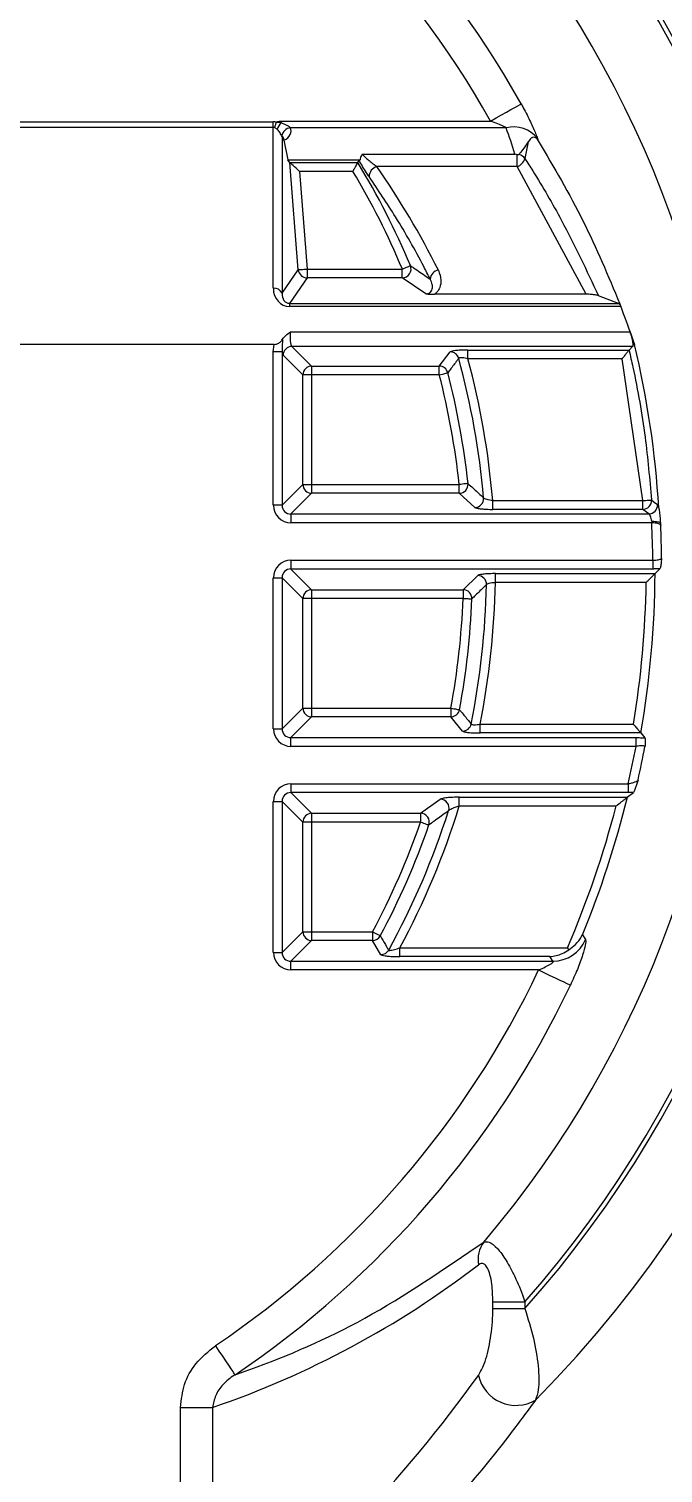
# Model space of a CAD drawing. Extents: x 7 to 135, y 3 to 97.
# Drawn here: x 129.419 to 130.494, y 39.976 to 42.424 of the extents above; entities that cross this region are included whole.
import ezdxf

# ---------------------------------------------------------------- set-up
doc = ezdxf.new("R2010")
doc.units = 0
doc.header["$MEASUREMENT"] = 0
doc.layers.add('OBJECT', color=7, linetype='CONTINUOUS')

msp = doc.modelspace()

# ---------------------------------------------------------------- linework, layer by layer
at = {"layer": 'OBJECT'}
for p, q in [((129.8333, 42.2565), (127.8466, 42.2565)), ((127.847, 42.2661), (129.8333, 42.2661)), ((129.8333, 42.2565), (129.8333, 42.2661)), ((129.8333, 41.984), (129.8333, 42.2565)), ((129.8396, 42.2536), (129.8358, 42.256)), ((129.8383, 42.2655), (129.8459, 42.2649)), ((129.8459, 42.2675), (129.8459, 42.2649)), ((129.8459, 42.2675), (130.2015, 42.2675)), ((130.228, 42.2562), (129.8621, 42.2562)), ((129.8482, 42.2406), (129.8482, 41.9755)), ((129.8514, 42.235), (129.8577, 42.2016)), ((130.2654, 42.2322), (130.2599, 42.2038)), ((130.2811, 42.2378), (130.2825, 42.2339)), ((129.8577, 42.2016), (129.9805, 42.2016)), ((129.8613, 42.1971), (129.8579, 42.2011)), ((129.9794, 42.2011), (129.8579, 42.2011)), ((129.9787, 42.2007), (129.9794, 42.2011)), ((129.9805, 42.2016), (129.9794, 42.2011)), ((129.984, 42.2113), (130.2429, 42.2113)), ((130.2465, 42.1903), (130.2465, 42.2102)), ((129.8757, 42.0154), (129.8613, 42.1971)), ((129.8614, 42.197), (129.9767, 42.197)), ((129.9683, 42.1821), (129.8775, 42.1821)), ((129.8775, 42.1821), (129.8906, 42.0166)), ((129.9767, 42.197), (129.9787, 42.2007)), ((130.2465, 42.1903), (130.0087, 42.1903)), ((130.3639, 41.9739), (130.2465, 42.1903)), ((129.8482, 41.9755), (129.8757, 42.0154)), ((129.8906, 42.0166), (129.8906, 42.0017)), ((129.8906, 42.0166), (130.052, 42.0166)), ((130.052, 42.0017), (130.052, 42.0166)), ((129.8906, 42.0017), (129.8609, 41.9585)), ((130.052, 42.0017), (129.8906, 42.0017)), ((130.0921, 41.9746), (130.052, 42.0017)), ((129.8609, 41.9585), (130.4187, 41.9585)), ((129.8609, 41.9585), (129.8609, 41.9533)), ((130.3639, 41.9739), (130.1066, 41.9739)), ((130.4187, 41.9585), (130.3844, 41.9715)), ((130.4205, 41.9578), (130.4223, 41.9533)), ((130.4223, 41.9533), (129.8609, 41.9533)), ((129.8625, 41.91), (130.4379, 41.91)), ((130.4379, 41.91), (130.4458, 41.8889)), ((129.8347, 41.8889), (127.8549, 41.8889)), ((129.8333, 41.8763), (129.8347, 41.8889)), ((130.4424, 41.8855), (129.8649, 41.8855)), ((129.8649, 41.8855), (129.8982, 41.8522)), ((130.4424, 41.8855), (130.4363, 41.8794)), ((129.8482, 41.8763), (129.8333, 41.8763)), ((129.8333, 41.6164), (129.8333, 41.8763)), ((129.8482, 41.8763), (129.8482, 41.6164)), ((129.8833, 41.8373), (129.85, 41.8706)), ((130.1147, 41.8522), (130.1332, 41.8762)), ((130.1632, 41.8794), (130.4363, 41.8794)), ((130.1632, 41.8645), (130.1632, 41.8794)), ((130.4244, 41.8645), (130.1632, 41.8645)), ((130.4596, 41.6242), (130.4244, 41.8645)), ((130.4363, 41.8794), (130.4363, 41.8794)), ((129.8833, 41.6514), (129.8833, 41.8373)), ((129.8982, 41.8373), (129.8833, 41.8373)), ((129.8982, 41.8522), (130.1147, 41.8522)), ((129.8982, 41.8522), (129.8982, 41.8373)), ((129.8982, 41.8373), (129.8982, 41.6514)), ((130.1147, 41.8373), (129.8982, 41.8373)), ((130.1147, 41.8373), (130.1147, 41.8522)), ((129.8482, 41.6164), (129.8833, 41.6514)), ((129.8833, 41.6514), (129.8982, 41.6514)), ((129.8982, 41.6514), (129.8982, 41.6365)), ((129.8982, 41.6514), (130.1485, 41.6514)), ((130.1485, 41.6365), (130.1485, 41.6514)), ((129.8482, 41.6164), (129.8333, 41.6164)), ((129.8982, 41.6365), (129.8631, 41.6015)), ((130.1485, 41.6365), (129.8982, 41.6365)), ((130.175, 41.6125), (130.1485, 41.6365)), ((130.2052, 41.6093), (130.2052, 41.6242)), ((130.2052, 41.6242), (130.4596, 41.6242)), ((130.4596, 41.6093), (130.4596, 41.6242)), ((129.8631, 41.6015), (129.8631, 41.5866)), ((129.8631, 41.6015), (130.4696, 41.6015)), ((130.4596, 41.6093), (130.2052, 41.6093)), ((130.4696, 41.6015), (130.4596, 41.6093)), ((130.4749, 41.5893), (130.4749, 41.5866)), ((130.4749, 41.5866), (129.8631, 41.5866)), ((129.8631, 41.5231), (130.4766, 41.5231)), ((129.8631, 41.5231), (129.8631, 41.5082)), ((130.4766, 41.5231), (130.4766, 41.5082)), ((129.8333, 41.2374), (129.8333, 41.4934)), ((129.8333, 41.4934), (129.8482, 41.4934)), ((129.8482, 41.4934), (129.8482, 41.2374)), ((129.8833, 41.4583), (129.8482, 41.4934)), ((130.4766, 41.5082), (129.8631, 41.5082)), ((129.8631, 41.5082), (129.8982, 41.4732)), ((130.155, 41.4732), (130.1798, 41.4972)), ((130.2097, 41.5004), (130.4805, 41.5004)), ((130.2097, 41.4855), (130.2097, 41.5004)), ((130.4805, 41.5004), (130.4886, 41.5085)), ((129.8982, 41.4732), (130.155, 41.4732)), ((129.8982, 41.4732), (129.8982, 41.4583)), ((130.155, 41.4732), (130.155, 41.4583)), ((130.4654, 41.4855), (130.2097, 41.4855)), ((129.8833, 41.2724), (129.8833, 41.4583)), ((129.8982, 41.4583), (129.8833, 41.4583)), ((129.8982, 41.4583), (129.8982, 41.2724)), ((130.155, 41.4583), (129.8982, 41.4583)), ((129.8482, 41.2374), (129.8833, 41.2724)), ((129.8833, 41.2724), (129.8982, 41.2724)), ((129.8982, 41.2724), (129.8982, 41.2575)), ((129.8982, 41.2724), (130.1342, 41.2724)), ((130.1342, 41.2724), (130.1342, 41.2575)), ((129.8982, 41.2575), (129.8631, 41.2225)), ((130.1342, 41.2575), (129.8982, 41.2575)), ((130.1541, 41.2335), (130.1342, 41.2575)), ((129.8333, 41.2374), (129.8482, 41.2374)), ((129.8631, 41.2076), (129.8631, 41.2225)), ((129.8631, 41.2225), (130.4482, 41.2225)), ((130.1838, 41.2303), (130.1838, 41.2452)), ((130.1838, 41.2452), (130.4437, 41.2452)), ((130.4563, 41.2303), (130.1838, 41.2303)), ((130.4482, 41.2076), (130.4482, 41.2225)), ((130.4563, 41.2303), (130.4632, 41.222)), ((130.4482, 41.2076), (129.8631, 41.2076)), ((129.8631, 41.1441), (130.4349, 41.1441)), ((129.8631, 41.1441), (129.8631, 41.1292)), ((130.4349, 41.1292), (129.8631, 41.1292)), ((129.8631, 41.1292), (129.8982, 41.0942)), ((130.4334, 41.1214), (130.4436, 41.1294)), ((130.4349, 41.1441), (130.4349, 41.1292)), ((130.4436, 41.1294), (130.4349, 41.1292)), ((129.8333, 40.8584), (129.8333, 41.1144)), ((129.8333, 41.1144), (129.8482, 41.1144)), ((129.8482, 41.1144), (129.8482, 40.8584)), ((129.8833, 41.0793), (129.8482, 41.1144)), ((130.083, 41.0942), (130.1164, 41.1182)), ((130.1486, 41.1214), (130.4334, 41.1214)), ((130.1486, 41.1065), (130.1486, 41.1214)), ((130.4144, 41.1065), (130.1486, 41.1065)), ((129.8833, 40.8934), (129.8833, 41.0793)), ((129.8982, 41.0793), (129.8833, 41.0793)), ((129.8982, 41.0942), (130.083, 41.0942)), ((129.8982, 41.0942), (129.8982, 41.0793)), ((129.8982, 41.0793), (129.8982, 40.8934)), ((130.083, 41.0793), (129.8982, 41.0793)), ((130.083, 41.0942), (130.083, 41.0793)), ((129.8482, 40.8584), (129.8833, 40.8934)), ((129.8833, 40.8934), (129.8982, 40.8934)), ((129.8982, 40.8934), (129.8982, 40.8785)), ((129.8982, 40.8934), (130.0015, 40.8934)), ((130.0015, 40.8934), (130.0015, 40.8785)), ((130.3572, 40.8882), (130.3624, 40.8802)), ((129.8333, 40.8584), (129.8482, 40.8584)), ((129.8982, 40.8785), (129.8631, 40.8435)), ((130.0015, 40.8785), (129.8982, 40.8785)), ((130.0158, 40.8545), (130.0015, 40.8785)), ((130.0479, 40.8513), (130.0479, 40.8662)), ((130.0479, 40.8662), (130.3318, 40.8662)), ((129.8631, 40.8286), (129.8631, 40.8435)), ((129.8631, 40.8435), (130.3074, 40.8435)), ((130.3022, 40.8513), (130.0479, 40.8513)), ((130.3074, 40.8435), (130.3022, 40.8513)), ((130.2831, 40.8286), (129.8631, 40.8286)), ((130.2055, 40.2662), (130.2598, 40.2662)), ((130.2055, 40.2546), (130.2055, 40.2662)), ((130.2055, 40.2546), (130.2598, 40.2546)), ((130.2598, 40.2662), (130.2598, 40.2546)), ((129.6761, 40.0871), (129.7304, 40.0871)), ((129.6761, 39.606), (129.6761, 40.0871)), ((129.7304, 40.0871), (129.7304, 39.6667))]:
    msp.add_line(p, q, dxfattribs=at)
at = {"layer": 'OBJECT', "flags": 128}
for points in [[(130.2015, 42.2675), (130.2109, 42.2728), (130.22, 42.2779), (130.2286, 42.2826), (130.2362, 42.2869), (130.2427, 42.2905), (130.2478, 42.2934), (130.2515, 42.2954), (130.2535, 42.2966)], [(129.8358, 42.256), (129.8361, 42.257), (129.8363, 42.2581), (129.8366, 42.2592), (129.837, 42.2604), (129.8373, 42.2617), (129.8376, 42.2629), (129.8379, 42.2642), (129.8383, 42.2655)], [(129.8775, 42.1821), (129.8746, 42.1848), (129.8718, 42.1875), (129.8691, 42.1899), (129.8668, 42.1921), (129.8647, 42.1939), (129.8631, 42.1954), (129.862, 42.1965), (129.8614, 42.197)], [(129.8757, 42.0154), (129.8762, 42.0155), (129.8772, 42.0156), (129.8786, 42.0157), (129.8805, 42.0158), (129.8827, 42.016), (129.8852, 42.0162), (129.8878, 42.0164), (129.8906, 42.0166)], [(130.052, 42.0166), (130.0545, 42.0177), (130.0569, 42.0187), (130.0592, 42.0196), (130.0612, 42.0205), (130.0629, 42.0212), (130.0642, 42.0218), (130.0652, 42.0222), (130.0657, 42.0224)], [(130.1147, 41.8373), (130.1173, 41.838), (130.1199, 41.8386), (130.1222, 41.8392), (130.1243, 41.8398), (130.1261, 41.8402), (130.1276, 41.8406), (130.1286, 41.8408), (130.1291, 41.841)], [(130.1633, 41.653), (130.1627, 41.653), (130.1617, 41.6529), (130.1602, 41.6527), (130.1584, 41.6525), (130.1562, 41.6523), (130.1538, 41.652), (130.1512, 41.6517), (130.1485, 41.6514)], [(130.4596, 41.6242), (130.4623, 41.6244), (130.4649, 41.6245), (130.4673, 41.6247), (130.4694, 41.6249), (130.4713, 41.625), (130.4728, 41.6251), (130.4738, 41.6252), (130.4744, 41.6252)], [(130.4744, 41.6252), (130.4791, 41.6216), (130.4844, 41.6173)], [(130.155, 41.4583), (130.1577, 41.4582), (130.1603, 41.4581), (130.1628, 41.458), (130.165, 41.4579), (130.1668, 41.4578), (130.1683, 41.4577), (130.1693, 41.4577), (130.1699, 41.4577)], [(130.1342, 41.2724), (130.1369, 41.2719), (130.1395, 41.2715), (130.1419, 41.271), (130.144, 41.2706), (130.1458, 41.2703), (130.1473, 41.27), (130.1483, 41.2698), (130.1489, 41.2697)], [(130.083, 41.0793), (130.0855, 41.0784), (130.088, 41.0775), (130.0903, 41.0767), (130.0924, 41.076), (130.0941, 41.0754), (130.0955, 41.0749), (130.0965, 41.0746), (130.097, 41.0744)], [(130.0015, 40.8934), (130.0039, 40.8922), (130.0062, 40.8909), (130.0083, 40.8898), (130.0103, 40.8888), (130.0119, 40.8879), (130.0132, 40.8872), (130.0141, 40.8867), (130.0146, 40.8864)], [(130.2831, 40.8286), (130.2929, 40.824), (130.3023, 40.8195), (130.3111, 40.8153), (130.319, 40.8115), (130.3258, 40.8083), (130.3311, 40.8058), (130.3349, 40.804), (130.3369, 40.803)], [(129.7351, 40.1918), (129.7411, 40.1828), (129.747, 40.1742), (129.7524, 40.1661), (129.7573, 40.1588), (129.7615, 40.1527), (129.7648, 40.1478), (129.7671, 40.1443), (129.7684, 40.1424)]]:
    msp.add_lwpolyline(points, dxfattribs=at)
at = {"layer": 'OBJECT'}
for centre, radius, start, end in [((128.8466, 41.5107), 1.6115, 29.1881, 61.0234), ((128.8466, 41.5107), 2.0098, 315.4001, 44.5999), ((128.8466, 41.5107), 1.5519, 29.1881, 61.0234), ((128.8466, 41.5107), 1.8907, 318.3698, 41.6302), ((128.8466, 41.5107), 1.8831, 318.6329, 41.3671), ((128.8466, 41.5107), 1.764, 319.599, 40.401), ((129.96, 42.1942), 0.1342, 148.1844, 153.7192), ((129.8642, 42.2397), 0.0166, 97.0686, 171.4516), ((130.2399, 42.2046), 0.0529, 38.8789, 102.9918), ((130.2402, 42.2099), 0.0206, 287.7796, 342.7642), ((130.2462, 42.1946), 0.0165, 33.8181, 77.1402), ((128.8466, 41.5107), 1.3073, 22.7693, 30.9065), ((128.8466, 41.5107), 1.3221, 22.7693, 31.273), ((130.0132, 42.1735), 0.0174, 105.0118, 180.8664), ((129.8907, 42.0168), 0.0151, 185.2968, 269.4085), ((130.0516, 42.0169), 0.0152, 271.6809, 21.0884), ((130.1157, 41.9983), 0.0166, 99.1646, 175.5306), ((129.8352, 41.9699), 0.0142, 23.2848, 97.4616), ((129.8651, 41.8703), 0.0152, 90.9897, 179.0098), ((128.8466, 41.5107), 1.6433, 3.5374, 13.3047), ((130.133, 41.8611), 0.0151, 15.9612, 89.2824), ((128.8466, 41.5107), 1.3484, 5.0219, 15.244), ((128.8466, 41.5107), 1.3633, 4.7755, 15.044), ((129.8985, 41.837), 0.0152, 90.9897, 179.0103), ((130.1145, 41.837), 0.0151, 15.1717, 89.2708), ((128.8466, 41.5107), 1.3095, 6.1705, 14.4425), ((128.8466, 41.5107), 1.3244, 6.1705, 14.4425), ((129.8985, 41.6517), 0.0152, 180.9901, 269.0099), ((130.1482, 41.6517), 0.0152, 271.1341, 5.0362), ((130.1747, 41.6277), 0.0152, 271.1053, 3.9166), ((130.4593, 41.6245), 0.0152, 271.3909, 2.8145), ((130.4693, 41.6167), 0.0152, 271.387, 2.5226), ((128.8466, 41.5107), 1.63, 0.4374, 2.6689), ((128.8466, 41.5107), 1.6449, 0.5412, 2.5092), ((130.1795, 41.482), 0.0152, 359.7971, 88.9831), ((128.8466, 41.5107), 1.6339, 350.1184, 359.6402), ((129.8985, 41.458), 0.0152, 90.9902, 179.0098), ((130.1548, 41.458), 0.0152, 358.7478, 88.9588), ((128.8466, 41.5107), 1.3484, 348.6571, 358.7804), ((128.8466, 41.5107), 1.3633, 348.7695, 358.943), ((128.8466, 41.5107), 1.619, 350.5612, 359.11), ((128.8466, 41.5107), 1.3095, 349.5171, 357.7063), ((128.8466, 41.5107), 1.3244, 349.5171, 357.7063), ((129.8985, 41.2727), 0.0152, 180.9902, 269.01), ((130.134, 41.2727), 0.0151, 270.7923, 348.7251), ((130.1539, 41.2487), 0.0151, 270.7792, 347.878), ((128.8466, 41.5107), 1.63, 347.0044, 349.2838), ((128.8466, 41.5107), 1.6449, 347.356, 349.3646), ((128.8466, 41.5107), 1.3633, 331.7861, 342.7552), ((130.116, 41.103), 0.0152, 343.6956, 88.5159), ((128.8466, 41.5107), 1.619, 336.5411, 345.5444), ((128.8466, 41.5107), 1.6339, 337.6034, 346.2171), ((129.8985, 41.079), 0.0152, 90.9899, 179.0098), ((128.8466, 41.5107), 1.3095, 331.8766, 340.7645), ((128.8466, 41.5107), 1.3484, 331.2561, 342.2117), ((130.0826, 41.079), 0.0152, 342.3017, 88.4625), ((128.8466, 41.5107), 1.3244, 331.8766, 340.7645), ((129.8985, 40.8937), 0.0152, 180.9901, 269.0101), ((130.0013, 40.8937), 0.0151, 270.544, 331.3324), ((130.3068, 40.904), 0.0605, 270.6135, 336.8002), ((130.0157, 40.8697), 0.0151, 270.5364, 330.7198), ((128.8466, 41.5107), 1.5902, 303.9666, 334.6002), ((128.8466, 41.5107), 1.6498, 303.9666, 334.6002), ((128.8466, 41.5165), 3.0068, 273.8025, 340.2009), ((128.8466, 41.5165), 2.7223, 305.5385, 338.2371), ((128.8466, 41.5165), 2.3227, 281.5486, 333.4328), ((128.8466, 41.5107), 2.31, 285.3009, 333.4367), ((128.8466, 41.5165), 2.5186, 305.7276, 335.8244), ((128.8466, 41.5165), 2.6951, 305.7175, 337.3213), ((130.2329, 40.337), 0.0526, 144.7094, 188.963), ((130.2447, 40.1561), 0.0655, 193.1, 300.1659)]:
    msp.add_arc(centre, radius, start, end, dxfattribs=at)
for centre, major_axis, ratio, start_param, end_param in [((129.8333, 42.2195), (0, -0.0467), 0.642788, 2.976925, 3.141593), ((129.8333, 42.2195), (0, 0.037), 0.405078, 6.118518, 6.283185), ((129.8333, 42.2507), (0.03, 0), 0.656159, 5.359389, 6.567915), ((128.8466, 41.7649), (0, 1.4794), 0.989974, 5.018904, 5.050905), ((129.8333, 42.2393), (0.015, 0), 0.66953, 0.122173, 0.284729), ((129.8569, 42.216), (-0.0012, 0.015), 0.093471, 2.844811, 3.011977), ((129.8763, 42.1973), (0.015, 0), 0.122392, 3.244893, 3.273573), ((128.8466, 41.3735), (0, 1.4256), 0.994678, 5.178893, 5.322583), ((129.8636, 41.987), (0.0115, 0.0322), 0.868615, 1.960689, 3.442238), ((129.8636, 41.9773), (0.007, 0.018), 0.760671, 1.953772, 3.43532), ((128.8466, 41.3355), (0, 1.7003), 0.994678, 5.043867, 5.087084), ((129.8653, 41.9004), (0, 0.015), 0.245569, 0.872665, 3.01942), ((129.8504, 41.9004), (0, 0.03), 0.122785, 2.502054, 3.01942), ((129.8636, 41.6168), (0.0215, 0.0215), 0.985257, 2.363621, 3.919564), ((129.8636, 41.6168), (0.0111, 0.0111), 0.957239, 2.363621, 3.919564), ((129.8636, 41.4929), (0.0215, -0.0215), 0.985257, 2.363621, 3.919564), ((129.8636, 41.4929), (-0.0111, 0.0111), 0.957239, 5.505213, 7.061157), ((129.8636, 41.2378), (0.0215, 0.0215), 0.985257, 2.363621, 3.919564), ((129.8636, 41.2378), (0.0111, 0.0111), 0.957239, 2.363621, 3.919564), ((129.8636, 41.1139), (0.0215, -0.0215), 0.985257, 2.363621, 3.919564), ((129.8636, 41.1139), (-0.0111, 0.0111), 0.957239, 5.505213, 7.061157), ((129.8636, 40.8588), (0.0215, 0.0215), 0.985257, 2.363621, 3.919564), ((129.8636, 40.8588), (0.0111, 0.0111), 0.957239, 2.363621, 3.919564), ((129.2047, 41.5107), (1.5665, 0), 0.964711, 5.054638, 5.385183), ((128.137, 41.5107), (2.4885, 0), 0.964711, 5.407313, 5.67616)]:
    msp.add_ellipse(centre, major_axis=major_axis, ratio=ratio, start_param=start_param, end_param=end_param, dxfattribs=at)
for points, knots in [([(130.2535, 42.2966), (130.2547, 42.2944), (130.2603, 42.2842), (130.2692, 42.2666), (130.277, 42.2489), (130.2801, 42.2406), (130.2811, 42.2378)], [0, 0, 0, 0, 0.105572, 0.488067, 0.830771, 1, 1, 1, 1]), ([(129.8383, 42.2655), (129.8391, 42.2659), (129.8415, 42.2672), (129.8442, 42.2674), (129.8459, 42.2675)], [0, 0, 0, 0, 0.352326, 1, 1, 1, 1]), ([(129.8477, 42.2422), (129.8474, 42.2429), (129.8466, 42.2445), (129.8442, 42.2485), (129.8418, 42.2517), (129.8398, 42.2534), (129.8396, 42.2536)], [0, 0, 0, 0, 0.199364, 0.47054, 0.941491, 1, 1, 1, 1]), ([(129.8459, 42.2649), (129.8494, 42.2637), (129.8545, 42.2618), (129.8599, 42.2584), (129.8615, 42.2568), (129.8621, 42.2562)], [0, 0, 0, 0, 0.570989, 0.837243, 1, 1, 1, 1]), ([(130.228, 42.2562), (130.227, 42.2567), (130.2235, 42.2586), (130.2157, 42.2621), (130.2078, 42.2652), (130.2026, 42.2671), (130.2015, 42.2675)], [0, 0, 0, 0, 0.1292355, 0.4483462, 0.8739354, 1, 1, 1, 1]), ([(129.8514, 42.235), (129.8511, 42.2364), (129.8504, 42.2398), (129.8493, 42.2414), (129.8486, 42.2409), (129.8482, 42.2406), (129.8482, 42.2406)], [0, 0, 0, 0, 0.247974, 0.58758, 0.994998, 1, 1, 1, 1]), ([(130.2654, 42.2322), (130.2625, 42.2279), (130.2581, 42.2215), (130.2519, 42.2135), (130.2499, 42.2107)], [0, 0, 0, 0, 0.661286, 1, 1, 1, 1]), ([(130.2825, 42.2339), (130.2816, 42.2353), (130.2796, 42.238), (130.276, 42.2402), (130.271, 42.2397), (130.2676, 42.2358), (130.2656, 42.2325), (130.2654, 42.2322)], [0, 0, 0, 0, 0.136462, 0.272406, 0.502922, 0.956496, 1, 1, 1, 1]), ([(130.2825, 42.2339), (130.3089, 42.189), (130.3617, 42.099), (130.4009, 42.005), (130.4205, 41.9578)], [0, 0, 0, 0, 0.49854, 1, 1, 1, 1]), ([(129.984, 42.2113), (129.984, 42.2113), (129.9834, 42.2105), (129.9814, 42.2075), (129.9809, 42.2042), (129.9805, 42.2016)], [0, 0, 0, 0, 0.010978, 0.239529, 1, 1, 1, 1]), ([(129.984, 42.2113), (129.9849, 42.2103), (129.9871, 42.2081), (129.9917, 42.2039), (129.9976, 42.1989), (130.0035, 42.1941), (130.0072, 42.1914), (130.0087, 42.1903)], [0, 0, 0, 0, 0.1426438, 0.3322468, 0.5633809, 0.8258007, 1, 1, 1, 1]), ([(130.2465, 42.2102), (130.2454, 42.2105), (130.2442, 42.2109), (130.243, 42.2113), (130.2429, 42.2113)], [0, 0, 0, 0, 0.921668, 1, 1, 1, 1]), ([(130.2499, 42.2107), (130.2497, 42.2106), (130.2494, 42.2103), (130.2487, 42.2101), (130.2479, 42.21), (130.2471, 42.21), (130.2467, 42.2101), (130.2465, 42.2102)], [0, 0, 0, 0, 0.2074463, 0.4139154, 0.630256, 0.8631887, 1, 1, 1, 1]), ([(130.2599, 42.2038), (130.2643, 42.1969), (130.2861, 42.1625), (130.3308, 42.086), (130.3644, 42.0143), (130.3844, 41.9715)], [0, 0, 0, 0, 0.091462, 0.457412, 1, 1, 1, 1]), ([(129.9683, 42.1821), (129.9683, 42.1822), (129.9688, 42.1832), (129.9703, 42.1858), (129.9725, 42.1897), (129.9746, 42.1934), (129.9761, 42.196), (129.9765, 42.1967), (129.9767, 42.197)], [0, 0, 0, 0, 0.007089, 0.1421806, 0.3845246, 0.598927, 0.7991888, 1, 1, 1, 1]), ([(129.9958, 42.1733), (129.9944, 42.1754), (129.9908, 42.1806), (129.9848, 42.1903), (129.9806, 42.1973), (129.9787, 42.2007)], [0, 0, 0, 0, 0.265016, 0.654328, 1, 1, 1, 1]), ([(130.0992, 41.9996), (130.0956, 42.0067), (130.0775, 42.0422), (130.0445, 42.1007), (130.011, 42.1506), (129.9958, 42.1733)], [0, 0, 0, 0, 0.1198452, 0.5994125, 1, 1, 1, 1]), ([(130.0657, 42.0224), (130.0675, 42.0212), (130.0766, 42.0151), (130.0877, 42.0075), (130.097, 42.0011), (130.0992, 41.9996)], [0, 0, 0, 0, 0.160075, 0.800378, 1, 1, 1, 1]), ([(130.1131, 42.0146), (130.1151, 42.0091), (130.1186, 41.9995), (130.1165, 41.9866), (130.112, 41.9784), (130.108, 41.9751), (130.1066, 41.9739)], [0, 0, 0, 0, 0.39376, 0.689369, 0.889337, 1, 1, 1, 1]), ([(130.0921, 41.9746), (130.0929, 41.9746), (130.094, 41.9747), (130.0959, 41.9751), (130.0973, 41.9756), (130.0994, 41.9769), (130.1016, 41.9794), (130.1033, 41.9842), (130.1032, 41.9912), (130.1007, 41.9965), (130.0992, 41.9996)], [0, 0, 0, 0, 0.042913, 0.064595, 0.116677, 0.137901, 0.239878, 0.395454, 0.648764, 1, 1, 1, 1]), ([(130.0921, 41.9746), (130.0922, 41.9746), (130.0925, 41.9746), (130.0946, 41.9743), (130.0992, 41.974), (130.1041, 41.9739), (130.1066, 41.9739)], [0, 0, 0, 0, 0.009919, 0.084253, 0.52273, 1, 1, 1, 1]), ([(130.3844, 41.9715), (130.3828, 41.972), (130.3801, 41.9727), (130.3738, 41.9735), (130.3684, 41.9738), (130.3653, 41.9739), (130.3639, 41.9739)], [0, 0, 0, 0, 0.39963, 0.6804285, 0.8611697, 1, 1, 1, 1]), ([(130.4187, 41.9585), (130.4193, 41.9581), (130.4204, 41.9573), (130.4217, 41.9549), (130.4222, 41.9534), (130.4223, 41.9533)], [0, 0, 0, 0, 0.471931, 0.943806, 1, 1, 1, 1]), ([(129.8489, 41.8975), (129.8506, 41.8998), (129.8542, 41.9045), (129.8597, 41.9082), (129.8625, 41.91), (129.8625, 41.91)], [0, 0, 0, 0, 0.484792, 0.99279, 1, 1, 1, 1]), ([(130.4379, 41.91), (130.4385, 41.9086), (130.4395, 41.9057), (130.4409, 41.9003), (130.4421, 41.8951), (130.4427, 41.8906), (130.4429, 41.8873), (130.4427, 41.8859), (130.4425, 41.8856), (130.4424, 41.8855)], [0, 0, 0, 0, 0.166851, 0.333768, 0.498213, 0.656521, 0.808731, 0.957602, 1, 1, 1, 1]), ([(129.8347, 41.8889), (129.8361, 41.889), (129.839, 41.8893), (129.8433, 41.8914), (129.8467, 41.8942), (129.8483, 41.8966), (129.8489, 41.8975)], [0, 0, 0, 0, 0.225238, 0.448344, 0.797044, 1, 1, 1, 1]), ([(129.8489, 41.8975), (129.8485, 41.8916), (129.8481, 41.8844), (129.8482, 41.8776), (129.8482, 41.8763)], [0, 0, 0, 0, 0.81799, 1, 1, 1, 1]), ([(130.1476, 41.8652), (130.1466, 41.864), (130.142, 41.8579), (130.1359, 41.8498), (130.1306, 41.8429), (130.1291, 41.841)], [0, 0, 0, 0, 0.151508, 0.757538, 1, 1, 1, 1]), ([(130.1632, 41.8794), (130.1597, 41.8794), (130.1527, 41.8793), (130.1435, 41.8787), (130.1367, 41.8777), (130.1339, 41.8768), (130.1333, 41.8763), (130.1332, 41.8762)], [0, 0, 0, 0, 0.238134, 0.476561, 0.707589, 0.930674, 1, 1, 1, 1]), ([(130.1632, 41.8645), (130.1616, 41.8649), (130.1585, 41.8656), (130.1542, 41.8662), (130.1507, 41.8663), (130.1483, 41.866), (130.1478, 41.8655), (130.1476, 41.8652)], [0, 0, 0, 0, 0.214837, 0.422061, 0.614243, 0.807182, 1, 1, 1, 1]), ([(130.4363, 41.8794), (130.436, 41.879), (130.4354, 41.8783), (130.4333, 41.8756), (130.4302, 41.8717), (130.427, 41.8677), (130.4251, 41.8653), (130.4245, 41.8646), (130.4244, 41.8645)], [0, 0, 0, 0, 0.18473, 0.368523, 0.623634, 0.882783, 0.993688, 1, 1, 1, 1]), ([(130.4363, 41.8794), (130.4385, 41.8696), (130.4495, 41.8208), (130.4645, 41.7363), (130.4712, 41.6608), (130.4744, 41.6252)], [0, 0, 0, 0, 0.116616, 0.583453, 1, 1, 1, 1]), ([(130.1633, 41.653), (130.164, 41.6524), (130.1702, 41.6468), (130.179, 41.6387), (130.1871, 41.6313), (130.1898, 41.6287)], [0, 0, 0, 0, 0.083466, 0.68667, 1, 1, 1, 1]), ([(130.2052, 41.6242), (130.2034, 41.6244), (130.2, 41.6247), (130.1954, 41.6258), (130.1918, 41.627), (130.1903, 41.6281), (130.1899, 41.6286), (130.1898, 41.6287)], [0, 0, 0, 0, 0.231643, 0.462987, 0.701648, 0.946437, 1, 1, 1, 1]), ([(130.4844, 41.6173), (130.485, 41.6166), (130.4858, 41.6156), (130.4866, 41.6129), (130.4868, 41.6121)], [0, 0, 0, 0, 0.693721, 1, 1, 1, 1]), ([(130.175, 41.6125), (130.1758, 41.6121), (130.1774, 41.6113), (130.1838, 41.6103), (130.1924, 41.6096), (130.2001, 41.6093), (130.2043, 41.6093), (130.2052, 41.6093)], [0, 0, 0, 0, 0.235531, 0.471034, 0.707056, 0.94205, 1, 1, 1, 1]), ([(130.4749, 41.5893), (130.4746, 41.5909), (130.474, 41.5942), (130.4725, 41.5981), (130.471, 41.6006), (130.4701, 41.6012), (130.4696, 41.6015)], [0, 0, 0, 0, 0.261282, 0.522135, 0.793798, 1, 1, 1, 1]), ([(130.4894, 41.5866), (130.4887, 41.5869), (130.4872, 41.5875), (130.4831, 41.5882), (130.4789, 41.5886), (130.4761, 41.589), (130.475, 41.5893), (130.4749, 41.5893)], [0, 0, 0, 0, 0.2752189, 0.550334, 0.828176, 0.9753594, 1, 1, 1, 1]), ([(130.4868, 41.6121), (130.4868, 41.6119), (130.4869, 41.6114), (130.487, 41.6105), (130.4873, 41.6083), (130.488, 41.6035), (130.4889, 41.5958), (130.4893, 41.5893), (130.4894, 41.5866)], [0, 0, 0, 0, 0.014349, 0.064128, 0.113277, 0.309935, 0.707927, 1, 1, 1, 1]), ([(130.49, 41.5827), (130.4896, 41.5831), (130.4887, 41.584), (130.4854, 41.5852), (130.481, 41.5861), (130.4772, 41.5865), (130.4752, 41.5866), (130.4749, 41.5866)], [0, 0, 0, 0, 0.24232, 0.484664, 0.72566, 0.96082, 1, 1, 1, 1]), ([(130.4894, 41.5866), (130.4896, 41.5853), (130.4898, 41.584), (130.49, 41.5827), (130.49, 41.5827)], [0, 0, 0, 0, 0.968723, 1, 1, 1, 1]), ([(130.4766, 41.5231), (130.4783, 41.5232), (130.4815, 41.5232), (130.486, 41.5238), (130.4893, 41.5246), (130.491, 41.5255), (130.4914, 41.5261), (130.4915, 41.5262)], [0, 0, 0, 0, 0.224553, 0.449027, 0.675891, 0.908583, 1, 1, 1, 1]), ([(130.4915, 41.5262), (130.4915, 41.5262), (130.4912, 41.523), (130.4906, 41.5171), (130.4897, 41.5106), (130.4889, 41.5091), (130.4886, 41.5085)], [0, 0, 0, 0, 0.0051061, 0.4019704, 0.7505879, 1, 1, 1, 1]), ([(130.2097, 41.5004), (130.2063, 41.5004), (130.1996, 41.5003), (130.1906, 41.4997), (130.1838, 41.4987), (130.1807, 41.4978), (130.18, 41.4973), (130.1798, 41.4972)], [0, 0, 0, 0, 0.230966, 0.46189, 0.693884, 0.927666, 1, 1, 1, 1]), ([(130.4654, 41.4855), (130.4654, 41.4856), (130.4661, 41.4862), (130.4688, 41.4889), (130.4731, 41.4931), (130.4771, 41.4971), (130.4796, 41.4995), (130.4802, 41.5001), (130.4805, 41.5004)], [0, 0, 0, 0, 0.005735, 0.09658, 0.432538, 0.678401, 0.838642, 1, 1, 1, 1]), ([(130.4886, 41.5085), (130.4854, 41.5084), (130.4815, 41.5083), (130.4774, 41.5082), (130.4766, 41.5082)], [0, 0, 0, 0, 0.812715, 1, 1, 1, 1]), ([(130.1947, 41.482), (130.1935, 41.4808), (130.1873, 41.4746), (130.179, 41.4665), (130.172, 41.4597), (130.1699, 41.4577)], [0, 0, 0, 0, 0.150973, 0.754867, 1, 1, 1, 1]), ([(130.1947, 41.482), (130.1951, 41.4824), (130.1959, 41.4833), (130.1992, 41.4844), (130.2035, 41.4852), (130.2073, 41.4855), (130.2093, 41.4855), (130.2097, 41.4855)], [0, 0, 0, 0, 0.24211, 0.484332, 0.723078, 0.954662, 1, 1, 1, 1]), ([(130.1489, 41.2697), (130.1499, 41.2685), (130.1549, 41.2624), (130.1615, 41.2543), (130.1671, 41.2474), (130.1687, 41.2455)], [0, 0, 0, 0, 0.151406, 0.757028, 1, 1, 1, 1]), ([(130.1541, 41.2335), (130.1547, 41.2331), (130.156, 41.2323), (130.1619, 41.2313), (130.17, 41.2306), (130.1777, 41.2303), (130.1824, 41.2303), (130.1838, 41.2303)], [0, 0, 0, 0, 0.226183, 0.452427, 0.6778, 0.905698, 1, 1, 1, 1]), ([(130.1687, 41.2455), (130.1687, 41.2453), (130.169, 41.2449), (130.1705, 41.2443), (130.1738, 41.2441), (130.1785, 41.2443), (130.182, 41.2449), (130.1838, 41.2452)], [0, 0, 0, 0, 0.0881416, 0.296209, 0.519384, 0.7600541, 1, 1, 1, 1]), ([(130.4437, 41.2452), (130.4437, 41.2451), (130.4442, 41.2445), (130.4464, 41.2419), (130.4499, 41.2378), (130.4533, 41.2338), (130.4555, 41.2312), (130.456, 41.2306), (130.4563, 41.2303)], [0, 0, 0, 0, 0.006094, 0.092481, 0.403716, 0.649929, 0.824502, 1, 1, 1, 1]), ([(130.4482, 41.2225), (130.4517, 41.2224), (130.4569, 41.2224), (130.4616, 41.2221), (130.4632, 41.222)], [0, 0, 0, 0, 0.65071, 1, 1, 1, 1]), ([(130.4632, 41.222), (130.4634, 41.2214), (130.4639, 41.2201), (130.4639, 41.2145), (130.4635, 41.2095), (130.4633, 41.2071), (130.4633, 41.2071)], [0, 0, 0, 0, 0.27565, 0.662124, 0.994369, 1, 1, 1, 1]), ([(130.4633, 41.2071), (130.463, 41.2074), (130.4625, 41.208), (130.4598, 41.2085), (130.456, 41.2085), (130.452, 41.2082), (130.4493, 41.2078), (130.4482, 41.2076)], [0, 0, 0, 0, 0.212154, 0.424537, 0.633207, 0.847153, 1, 1, 1, 1]), ([(130.4349, 41.1441), (130.4369, 41.1446), (130.441, 41.1455), (130.4463, 41.1474), (130.4502, 41.1491), (130.4512, 41.1502), (130.4517, 41.1506)], [0, 0, 0, 0, 0.261331, 0.522366, 0.78901, 1, 1, 1, 1]), ([(130.4517, 41.1506), (130.4516, 41.1506), (130.4509, 41.1484), (130.4495, 41.144), (130.4473, 41.1373), (130.4451, 41.1315), (130.444, 41.13), (130.4436, 41.1294)], [0, 0, 0, 0, 0.004525, 0.246193, 0.486855, 0.779832, 1, 1, 1, 1]), ([(130.1486, 41.1214), (130.1449, 41.1214), (130.1374, 41.1213), (130.1275, 41.1206), (130.1196, 41.1195), (130.1174, 41.1186), (130.1164, 41.1182)], [0, 0, 0, 0, 0.247401, 0.494709, 0.74314, 1, 1, 1, 1]), ([(130.1305, 41.0988), (130.1311, 41.0993), (130.1323, 41.1004), (130.1362, 41.1024), (130.1416, 41.1045), (130.1461, 41.1058), (130.1486, 41.1065)], [0, 0, 0, 0, 0.221306, 0.441414, 0.696864, 1, 1, 1, 1]), ([(130.4144, 41.1065), (130.4144, 41.1066), (130.4152, 41.1072), (130.4188, 41.11), (130.4244, 41.1143), (130.4295, 41.1183), (130.4324, 41.1206), (130.4331, 41.1211), (130.4334, 41.1214)], [0, 0, 0, 0, 0.005305, 0.098366, 0.475356, 0.718659, 0.858628, 1, 1, 1, 1]), ([(130.1305, 41.0988), (130.1289, 41.0975), (130.1206, 41.0914), (130.1095, 41.0833), (130.0999, 41.0764), (130.097, 41.0744)], [0, 0, 0, 0, 0.1500049, 0.7500219, 1, 1, 1, 1]), ([(130.0146, 40.8864), (130.0153, 40.8852), (130.019, 40.8791), (130.0237, 40.871), (130.0277, 40.8642), (130.0288, 40.8623)], [0, 0, 0, 0, 0.151779, 0.758894, 1, 1, 1, 1]), ([(130.334, 40.8627), (130.3381, 40.8657), (130.3469, 40.8721), (130.3536, 40.8813), (130.3567, 40.8871), (130.3572, 40.8881), (130.3572, 40.8882)], [0, 0, 0, 0, 0.4086435, 0.8981927, 0.9915544, 1, 1, 1, 1]), ([(130.3624, 40.8802), (130.3625, 40.8799), (130.3632, 40.8785), (130.3627, 40.8716), (130.358, 40.8542), (130.3492, 40.8299), (130.341, 40.812), (130.3369, 40.803)], [0, 0, 0, 0, 0.046354, 0.2555, 0.486787, 0.742851, 1, 1, 1, 1]), ([(130.0288, 40.8623), (130.029, 40.8621), (130.0292, 40.8618), (130.031, 40.8617), (130.0342, 40.8622), (130.04, 40.8636), (130.0448, 40.8652), (130.0479, 40.8662)], [0, 0, 0, 0, 0.113932, 0.249186, 0.416117, 0.62792, 1, 1, 1, 1]), ([(130.3022, 40.8513), (130.3023, 40.8513), (130.3092, 40.8517), (130.3202, 40.8543), (130.3303, 40.8605), (130.334, 40.8627)], [0, 0, 0, 0, 0.008424, 0.637869, 1, 1, 1, 1]), ([(130.3318, 40.8662), (130.3318, 40.8661), (130.3325, 40.865), (130.3333, 40.8639), (130.334, 40.8628), (130.334, 40.8627)], [0, 0, 0, 0, 0.038939, 0.947631, 1, 1, 1, 1]), ([(130.0158, 40.8545), (130.0163, 40.8542), (130.0173, 40.8534), (130.0226, 40.8525), (130.03, 40.8518), (130.0389, 40.8514), (130.0451, 40.8513), (130.0479, 40.8513)], [0, 0, 0, 0, 0.195442, 0.390689, 0.591672, 0.814207, 1, 1, 1, 1]), ([(130.2831, 40.8286), (130.2869, 40.8302), (130.2938, 40.8333), (130.3013, 40.8373), (130.3055, 40.84), (130.3073, 40.8415), (130.308, 40.8426), (130.308, 40.8431), (130.3077, 40.8434), (130.3075, 40.8434), (130.3074, 40.8435)], [0, 0, 0, 0, 0.352053, 0.63882, 0.732281, 0.830173, 0.893655, 0.957422, 0.968454, 1, 1, 1, 1]), ([(131.6083, 40.4874), (131.5745, 40.4036), (131.5063, 40.2345), (131.3739, 39.9924), (131.2182, 39.7591), (131.038, 39.5389), (130.8353, 39.335), (130.6127, 39.1512), (130.3733, 38.9901), (130.1203, 38.8536), (129.8579, 38.7434), (129.59, 38.6604), (129.3203, 38.6022), (129.1388, 38.5848), (129.0488, 38.5762)], [0, 0, 0, 0, 0.080321, 0.16194, 0.244772, 0.329378, 0.414487, 0.5, 0.585518, 0.670628, 0.755228, 0.838065, 0.919682, 1, 1, 1, 1]), ([(130.3525, 39.4238), (130.4422, 39.4937), (130.6225, 39.6341), (130.8541, 39.8884), (131.0551, 40.1675), (131.1552, 40.3729), (131.2051, 40.4751)], [0, 0, 0, 0, 0.248894, 0.5, 0.751106, 1, 1, 1, 1]), ([(129.7684, 40.1424), (129.7767, 40.1454), (129.8504, 40.1714), (129.9924, 40.2322), (130.123, 40.3216), (130.1899, 40.3674)], [0, 0, 0, 0, 0.058887, 0.517849, 1, 1, 1, 1]), ([(130.1899, 40.3674), (130.1929, 40.3679), (130.1993, 40.3691), (130.2128, 40.3582), (130.2281, 40.3373), (130.2435, 40.3083), (130.2539, 40.2832), (130.259, 40.2685), (130.2598, 40.2662)], [0, 0, 0, 0, 0.167208, 0.364973, 0.550353, 0.742656, 0.959323, 1, 1, 1, 1]), ([(130.2055, 40.2662), (130.2052, 40.2764), (130.2047, 40.2925), (130.2011, 40.3119), (130.1969, 40.3234), (130.1921, 40.3298), (130.1865, 40.3321), (130.1829, 40.3299), (130.1809, 40.3288)], [0, 0, 0, 0, 0.29881, 0.473692, 0.618553, 0.738233, 0.858031, 1, 1, 1, 1]), ([(130.1809, 40.1413), (130.1843, 40.1474), (130.1929, 40.1626), (130.2014, 40.1988), (130.2052, 40.232), (130.2054, 40.251), (130.2055, 40.2546)], [0, 0, 0, 0, 0.23048, 0.56858, 0.916912, 1, 1, 1, 1]), ([(130.2598, 40.2546), (130.265, 40.2378), (130.2755, 40.2039), (130.2833, 40.1556), (130.2843, 40.1185), (130.2796, 40.105), (130.2777, 40.0995)], [0, 0, 0, 0, 0.2613215, 0.5279036, 0.8083265, 1, 1, 1, 1]), ([(129.6761, 40.0871), (129.6775, 40.1004), (129.6803, 40.1269), (129.7014, 40.1643), (129.7234, 40.1823), (129.7351, 40.1918)], [0, 0, 0, 0, 0.319458, 0.638007, 1, 1, 1, 1]), ([(129.7684, 40.1424), (129.768, 40.1422), (129.7605, 40.1376), (129.7481, 40.1272), (129.7344, 40.1085), (129.7317, 40.0941), (129.7304, 40.0871)], [0, 0, 0, 0, 0.019846, 0.385327, 0.704043, 1, 1, 1, 1]), ([(130.2777, 40.0995), (130.2627, 40.0792), (130.1875, 39.978), (130.0715, 39.8474), (129.9301, 39.711), (129.8513, 39.6461), (129.8118, 39.6137)], [0, 0, 0, 0, 0.1017702, 0.5092943, 0.7544094, 1, 1, 1, 1])]:
    msp.add_open_spline(points, degree=3, knots=knots, dxfattribs=at)

doc.saveas('drawing.dxf')
